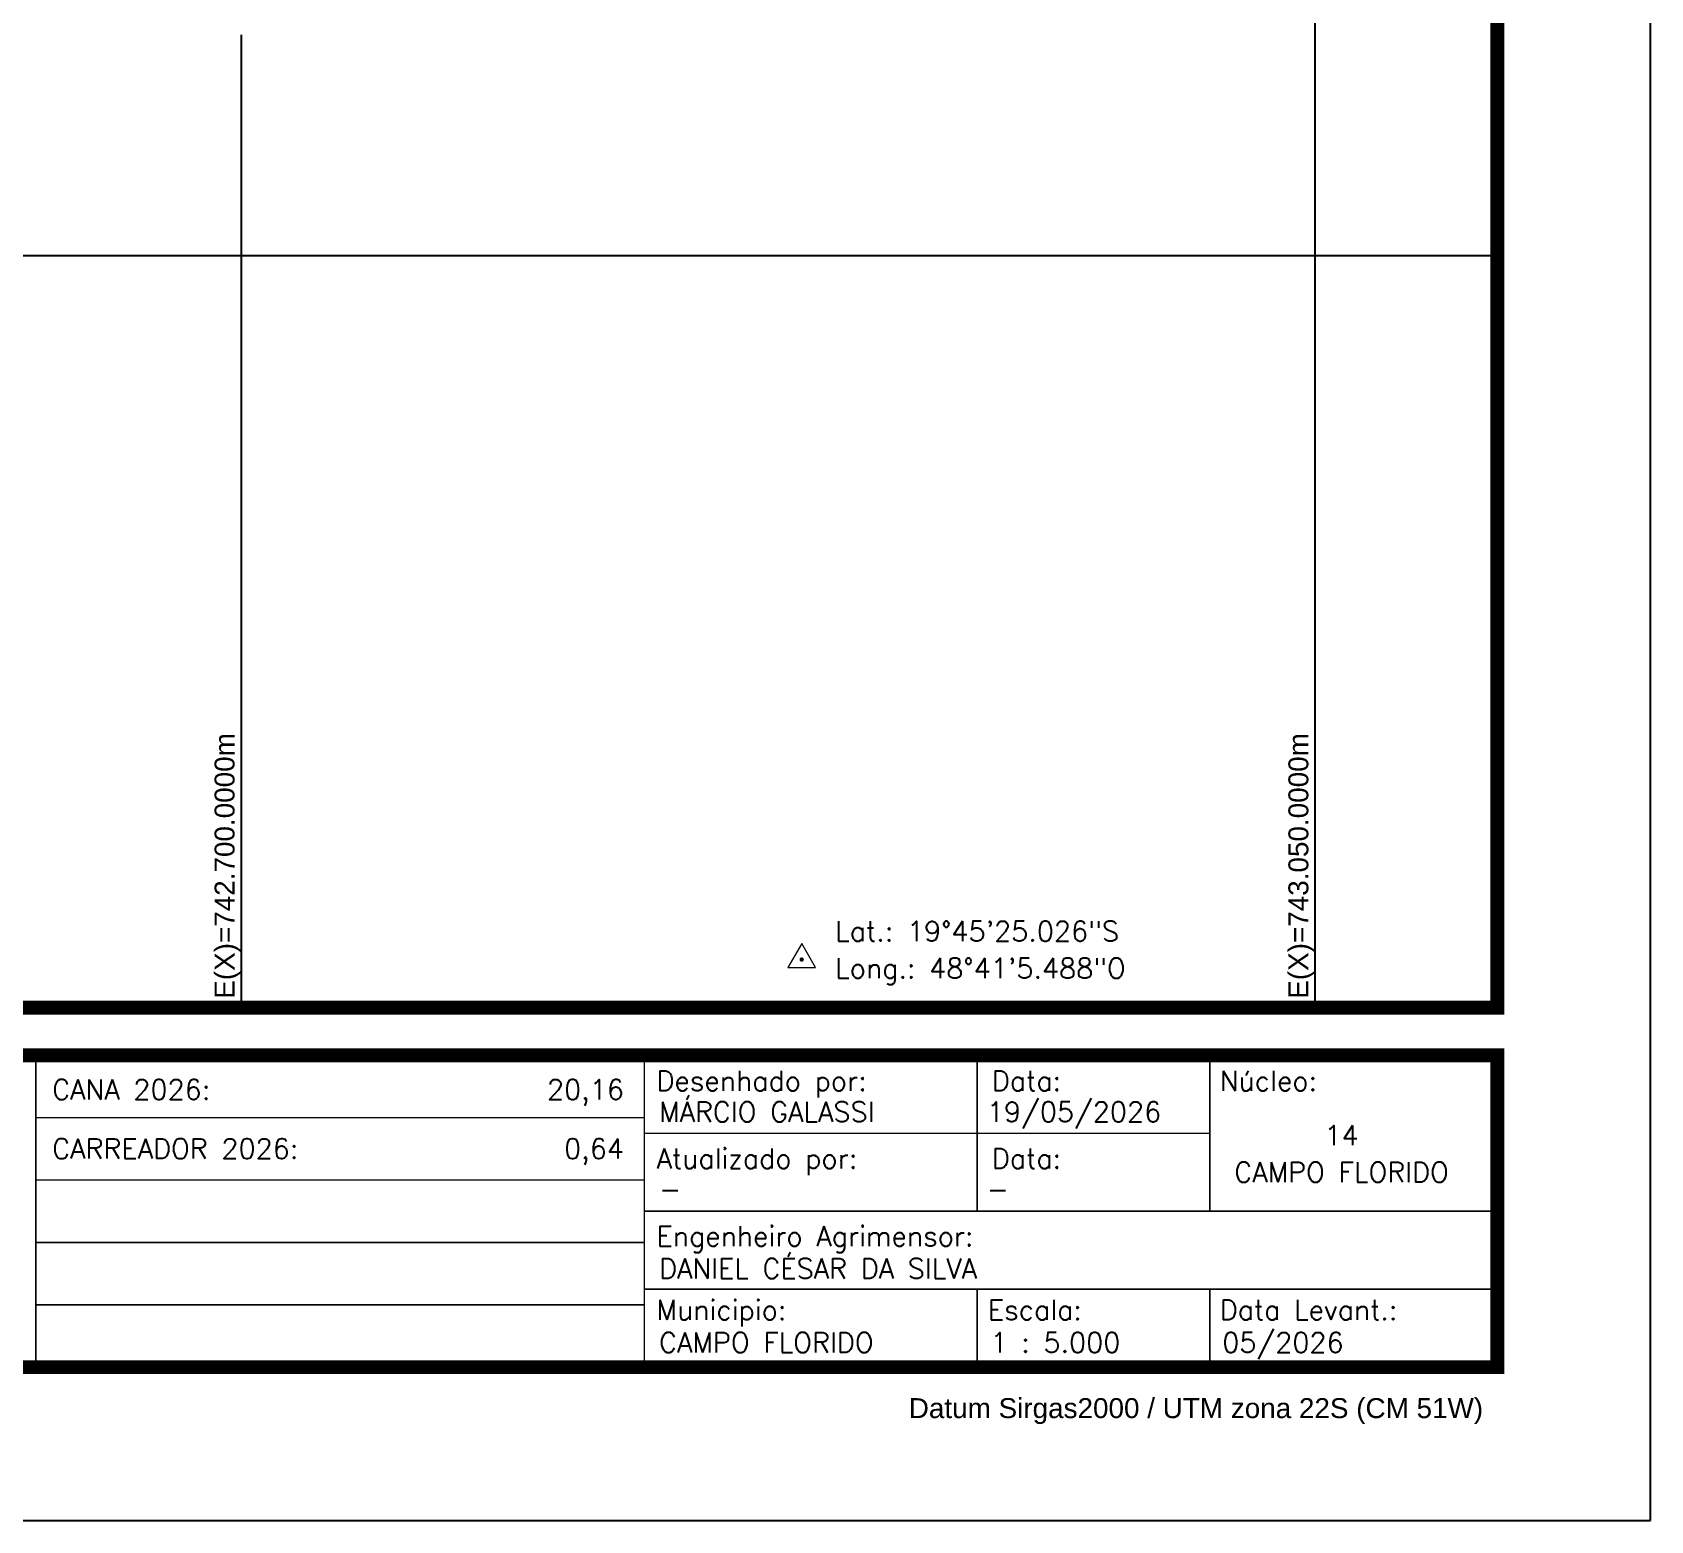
# Model space of a CAD drawing. Extents: x 742109 to 743159, y 7812988 to 7814473.
# Drawn here: x 742632 to 743159, y 7812988 to 7813473 of the extents above; entities that cross this region are included whole.
import ezdxf
from ezdxf.enums import TextEntityAlignment as Align

# ---------------------------------------------------------------- set-up
doc = ezdxf.new("R2010")
doc.units = 0
doc.linetypes.add('LIN0', pattern=[0])
for name, color, linetype in [('MALHA', 8, 'Continuous'), ('MARGEM', 5, 'Continuous'), ('TEXTO', 7, 'Continuous')]:
    doc.layers.add(name, color=color, linetype=linetype)
doc.styles.add('marcelo', font='arial.ttf')
doc.styles.add('Simplex', font='simplex.shx')
doc.styles.get("Standard").update_dxf_attribs({"font": 'arial.ttf'})

msp = doc.modelspace()

# ---------------------------------------------------------------- linework, layer by layer
at = {"color": 8}
for p, q in [((743050, 7813154.85), (743050, 7813877.67)), ((742700, 7813154.85), (742700, 7813471.9)), ((742159.34, 7813400), (743109.34, 7813400))]:
    msp.add_line(p, q, dxfattribs=at)
at = {"layer": 'MARGEM', "color": 174, "linetype": 'LIN0', "flags": 128}
msp.add_lwpolyline([(743159.34, 7812987.66), (743159.34, 7814472.66), (742109.34, 7814472.66), (742109.34, 7812987.66)], close=True, dxfattribs=at)
at = {"layer": 'MARGEM', "color": 174, "linetype": 'LIN0', "const_width": 4.54, "flags": 128}
for points in [[(743109.34, 7813154.85), (743109.34, 7814422.66), (742159.34, 7814422.66), (742159.34, 7813154.85)], [(742159.34, 7813139.31), (743109.34, 7813139.31), (743109.34, 7813037.66), (742159.34, 7813037.66)]]:
    msp.add_lwpolyline(points, close=True, dxfattribs=at)
at = {"layer": 'MARGEM', "color": 174, "linetype": 'LIN0', "const_width": 0.505, "flags": 128}
for points in [[(742633.03, 7813139.31), (742633.03, 7813038.9)], [(742831.35, 7813139.31), (742831.35, 7813038.9)], [(742939.82, 7813088.48), (742939.82, 7813139.31)], [(743015.69, 7813088.48), (743015.69, 7813139.31)], [(742633.03, 7813118.98), (742831.35, 7813118.98)], [(742831.35, 7813113.89), (743015.69, 7813113.89)], [(742633.03, 7813098.65), (742831.35, 7813098.65)], [(742831.35, 7813088.48), (743109.41, 7813088.48)], [(742633.03, 7813078.32), (742831.35, 7813078.32)], [(742831.35, 7813063.07), (743109.38, 7813063.07)], [(742939.82, 7813063.07), (742939.82, 7813037.89)], [(743015.69, 7813063.07), (743015.69, 7813037.89)], [(742633.03, 7813057.99), (742831.35, 7813057.99)]]:
    msp.add_lwpolyline(points, dxfattribs=at)
at = {"layer": 'TEXTO', "color": 7, "lineweight": 9, "flags": 128}
msp.add_lwpolyline([(742878.11, 7813167.89), (742887.15, 7813167.89), (742882.63, 7813175.72)], close=True, dxfattribs=at)
at = {"layer": 'TEXTO', "color": 7, "lineweight": 9, "const_width": 0.706, "flags": 128}
msp.add_lwpolyline([(742882.27, 7813170.5, -1), (742882.98, 7813170.5, -1)], format="xyb", close=True, dxfattribs=at)

# ---------------------------------------------------------------- texts
at = {"layer": 'MALHA'}
for s, p in [('E(X)=742.700.0000m', (742694.52, 7813244.3)), ('E(X)=743.050.0000m', (743044.52, 7813244.3))]:
    msp.add_text(s, height=6.5, rotation=90, dxfattribs=at).set_placement(p, align=Align.MIDDLE_RIGHT)
at = {"layer": 'MARGEM', "color": 7, "linetype": 'Continuous', "style": 'Simplex'}
for s, p in [('CANA 2026:', (742638.33, 7813131.37)), ('MÁRCIO GALASSI', (742836.14, 7813124.14)), ('19/05/2026', (742942.98, 7813124.14)), ('CARREADOR 2026:', (742638.33, 7813112.13)), ('-', (742836.14, 7813098.96)), ('-', (742942.98, 7813098.96)), ('DANIEL CÉSAR DA SILVA', (742836.14, 7813073.03)), ('CAMPO FLORIDO', (742836.14, 7813048.96)), ('1 : 5.000', (742944.16, 7813048.96)), ('05/2026', (743019.71, 7813048.96))]:
    msp.add_text(s, height=6.5, dxfattribs=at).set_placement(p, align=Align.TOP_LEFT)
for s, p in [('20,16', (742824.69, 7813131.37)), ('0,64', (742824.69, 7813112.13))]:
    msp.add_text(s, height=6.5, dxfattribs=at).set_placement(p, align=Align.TOP_RIGHT)
at = {"layer": 'MARGEM', "color": 7, "linetype": 'Continuous', "lineweight": 9}
for s, style, p in [('Desenhado por:', 'Simplex', (742835.3, 7813134.25)), ('Data:', 'Simplex', (742944.61, 7813134.25)), ('Núcleo:', 'Simplex', (743018.87, 7813134.25)), ('Atualizado por:', 'Simplex', (742835.3, 7813108.94)), ('Data:', 'Simplex', (742944.61, 7813108.94)), ('Engenheiro Agrimensor:', 'Simplex', (742835.3, 7813083.63)), ('Municipio:', 'Simplex', (742835.3, 7813059.57)), ('Escala:', 'Simplex', (742943.32, 7813059.57)), ('Data Levant.:', 'Simplex', (743018.87, 7813059.57)), ('Datum Sirgas2000 / UTM zona 22S (CM 51W)', 'marcelo', (742917.54, 7813027.57))]:
    msp.add_text(s, height=6.5, dxfattribs=dict(at, style=style)).set_placement(p, align=Align.TOP_LEFT)
at = {"layer": 'MARGEM', "color": 7, "linetype": 'Continuous', "style": 'Simplex'}
for s, p in [('14', (743058.59, 7813113.23)), ('CAMPO FLORIDO', (743058.59, 7813101.23))]:
    msp.add_text(s, height=6.5, dxfattribs=at).set_placement(p, align=Align.MIDDLE_CENTER)
at = {"layer": 'TEXTO', "linetype": 'ByBlock', "style": 'Simplex'}
for s, p in [('Lat.: 19°45\'25.026"S', (742893.54, 7813176.48, 328.38)), ('Long.: 48°41\'5.488"O', (742893.54, 7813164.41, 328.38))]:
    msp.add_text(s, height=6.5, dxfattribs=at).set_placement(p)

doc.saveas('drawing.dxf')
